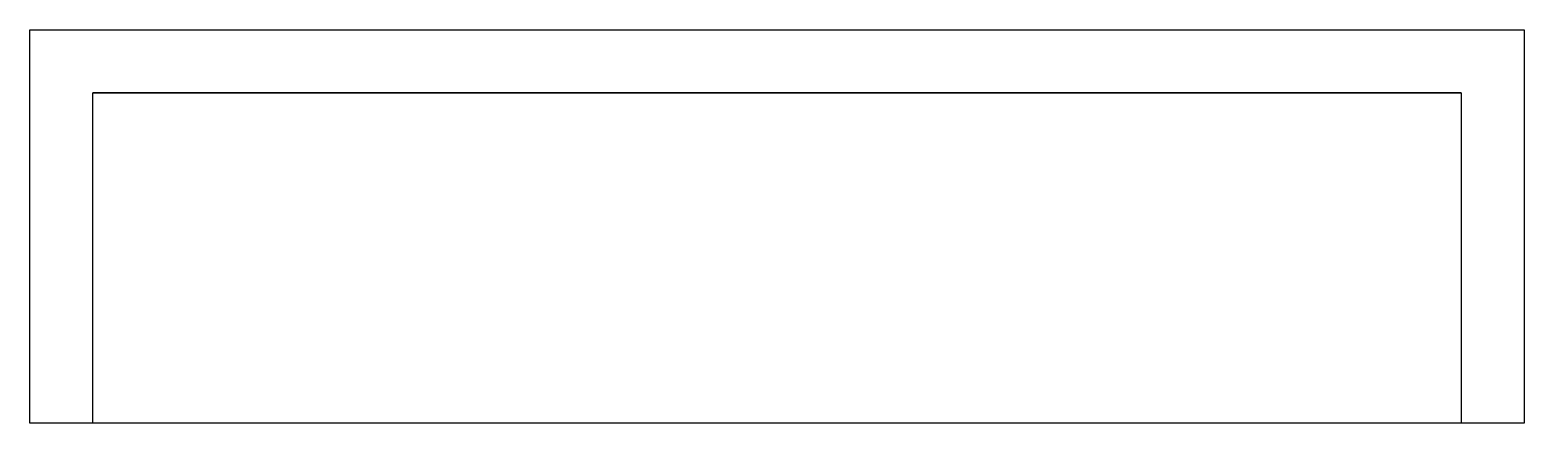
# Model space of a CAD drawing. Header units: millimetres. Extents: x -67 to 47, y 23 to 53.
import ezdxf

# ---------------------------------------------------------------- set-up
doc = ezdxf.new("R2010")
doc.units = ezdxf.units.MM
doc.layers.get('0').update_dxf_attribs({"linetype": 'CONTINUOUS'})

msp = doc.modelspace()

# ---------------------------------------------------------------- linework, layer by layer
for p, q in [((42.2, 48.2), (-62.2, 48.2)), ((-62.2, 23), (-62.2, 48.2)), ((-62.2, 48.2), (42.2, 48.2)), ((42.2, 48.2), (42.2, 23)), ((42.2, 48.2), (42.2, 23)), ((42.2, 23), (-62.2, 23)), ((42.2, 23), (-62.2, 23))]:
    msp.add_line(p, q)
msp.add_lwpolyline([(47, 23), (-67, 23), (-67, 53), (47, 53)], close=True)

doc.saveas('drawing.dxf')
